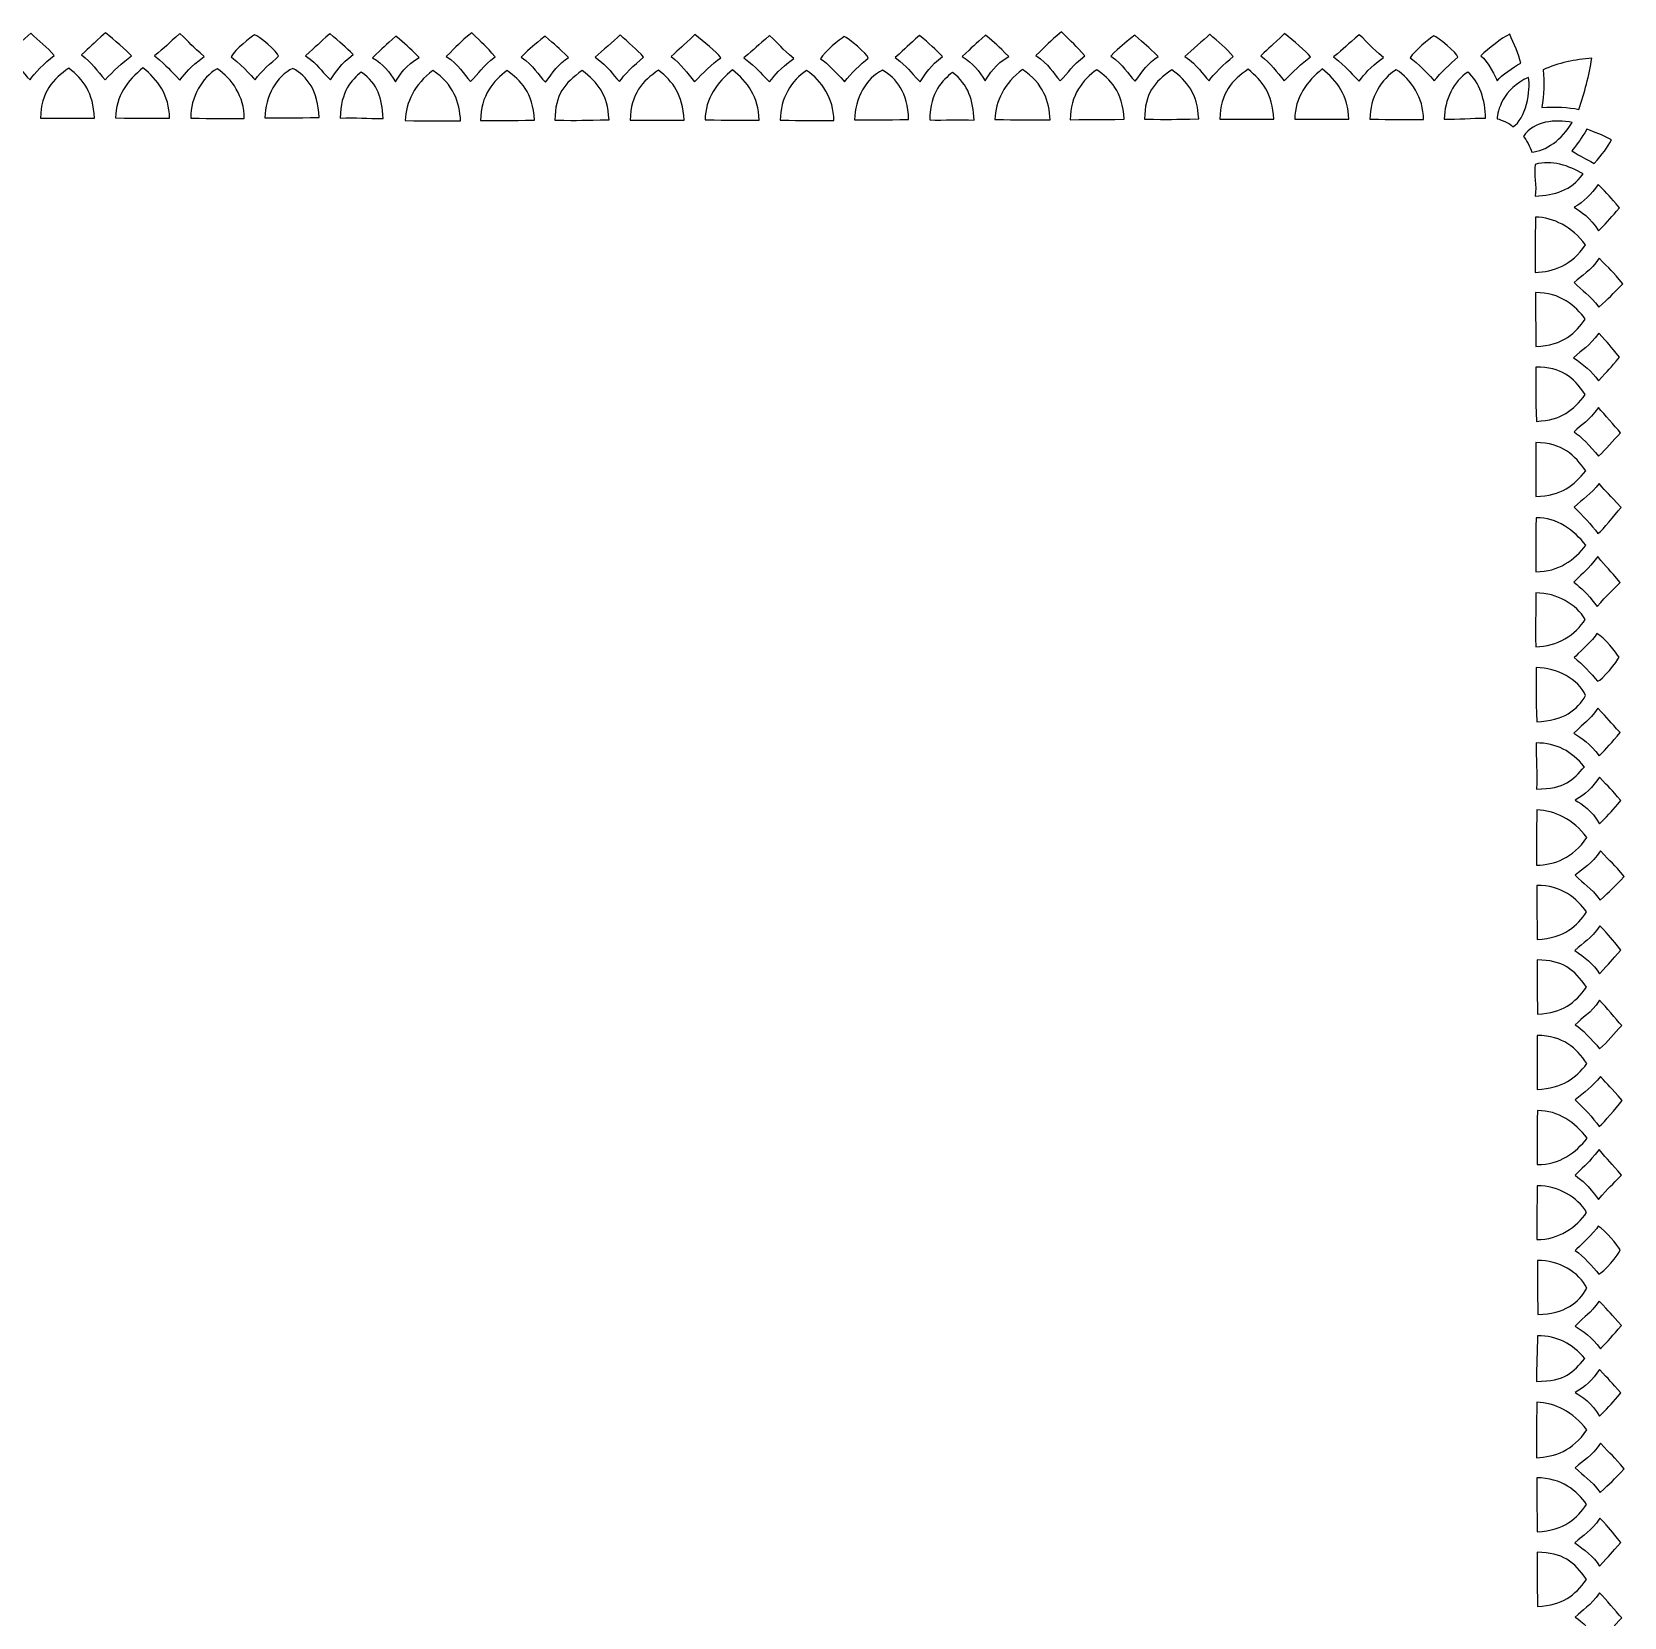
# Model space of a CAD drawing. Header units: centimetres. Extents: x -7.9 to 6.5, y -1.6 to 12.7.
# Drawn here: x -0.67 to 6.38, y 5.52 to 12.54 of the extents above; entities that cross this region are included whole.
import ezdxf

# ---------------------------------------------------------------- set-up
doc = ezdxf.new("R2010")
doc.units = ezdxf.units.CM
doc.header["$MEASUREMENT"] = 0
doc.layers.add('Layer 1', color=7, linetype='Continuous')

msp = doc.modelspace()

# ---------------------------------------------------------------- linework, layer by layer
at = {"layer": 'Layer 1', "color": 218}
for points, knots in [([(-0.6756, 12.53547), (-0.64034, 12.49983), (-0.60238, 12.47301), (-0.57203, 12.43666), (-0.57203, 12.43666), (-0.61336, 12.40332), (-0.66227, 12.35579), (-0.67865, 12.32867), (-0.67865, 12.32867), (-0.71287, 12.36017), (-0.72537, 12.39501), (-0.78658, 12.43666), (-0.78658, 12.43666), (-0.75482, 12.46646), (-0.70637, 12.50592), (-0.6756, 12.53547)], [0, 0, 0, 0, 0.2, 0.2, 0.2, 0.2, 0.4, 0.4, 0.4, 0.4, 0.6, 0.6, 0.6, 0.6, 1, 1, 1, 1]), ([(-0.34485, 12.53741), (-0.30633, 12.50452), (-0.25127, 12.46171), (-0.22972, 12.43489), (-0.22972, 12.43489), (-0.26878, 12.40615), (-0.31004, 12.36656), (-0.34637, 12.32865), (-0.34637, 12.32865), (-0.38146, 12.36839), (-0.40437, 12.40384), (-0.45059, 12.43992), (-0.45059, 12.43992), (-0.40861, 12.4776), (-0.40581, 12.48098), (-0.34485, 12.53742), (-0.34485, 12.53742), (-0.34485, 12.53742), (-0.34485, 12.53741), (-0.34485, 12.53741)], [0, 0, 0, 0, 0.1666667, 0.1666667, 0.1666667, 0.1666667, 0.3333333, 0.3333333, 0.3333333, 0.3333333, 0.5, 0.5, 0.5, 0.5, 0.6666667, 0.6666667, 0.6666667, 0.6666667, 1, 1, 1, 1]), ([(-0.01431, 12.53307), (0.03138, 12.49089), (0.03703, 12.47845), (0.09318, 12.43142), (0.09318, 12.43142), (0.02383, 12.38141), (0.01538, 12.36337), (-0.01453, 12.3278), (-0.01453, 12.3278), (-0.06754, 12.37955), (-0.06089, 12.38141), (-0.12769, 12.43448), (-0.12769, 12.43448), (-0.07868, 12.47439), (-0.06915, 12.4864), (-0.01432, 12.53307), (-0.01432, 12.53307), (-0.01432, 12.53307), (-0.01431, 12.53307), (-0.01431, 12.53307)], [0, 0, 0, 0, 0.1666667, 0.1666667, 0.1666667, 0.1666667, 0.3333333, 0.3333333, 0.3333333, 0.3333333, 0.5, 0.5, 0.5, 0.5, 0.6666667, 0.6666667, 0.6666667, 0.6666667, 1, 1, 1, 1]), ([(0.31622, 12.52853), (0.33343, 12.52406), (0.41939, 12.45192), (0.42262, 12.43344), (0.42262, 12.43344), (0.38984, 12.40468), (0.34472, 12.36598), (0.3184, 12.32873), (0.3184, 12.32873), (0.30789, 12.34076), (0.23742, 12.416), (0.21178, 12.43016), (0.21178, 12.43016), (0.22925, 12.46321), (0.29757, 12.51666), (0.31621, 12.52853), (0.31621, 12.52853), (0.31621, 12.52853), (0.31622, 12.52853), (0.31622, 12.52853)], [0, 0, 0, 0, 0.1666667, 0.1666667, 0.1666667, 0.1666667, 0.3333333, 0.3333333, 0.3333333, 0.3333333, 0.5, 0.5, 0.5, 0.5, 0.6666667, 0.6666667, 0.6666667, 0.6666667, 1, 1, 1, 1]), ([(0.64959, 12.53307), (0.69517, 12.4955), (0.71915, 12.47321), (0.7525, 12.44038), (0.7525, 12.44038), (0.69769, 12.39946), (0.6761, 12.36372), (0.65286, 12.32802), (0.65286, 12.32802), (0.60012, 12.37885), (0.60424, 12.38935), (0.54211, 12.43513), (0.54211, 12.43513), (0.59267, 12.48117), (0.59867, 12.48761), (0.64959, 12.53306), (0.64959, 12.53306), (0.64959, 12.53306), (0.64959, 12.53307), (0.64959, 12.53307)], [0, 0, 0, 0, 0.1666667, 0.1666667, 0.1666667, 0.1666667, 0.3333333, 0.3333333, 0.3333333, 0.3333333, 0.5, 0.5, 0.5, 0.5, 0.6666667, 0.6666667, 0.6666667, 0.6666667, 1, 1, 1, 1]), ([(0.9422, 12.52243), (0.98793, 12.48341), (0.99466, 12.47705), (1.04468, 12.42799), (1.04468, 12.42799), (0.98559, 12.39392), (0.95864, 12.34923), (0.94046, 12.32), (0.94046, 12.32), (0.91435, 12.36456), (0.88516, 12.39636), (0.83908, 12.42668), (0.83908, 12.42668), (0.88552, 12.47193), (0.89287, 12.47937), (0.94221, 12.52243), (0.94221, 12.52243), (0.94221, 12.52243), (0.9422, 12.52243), (0.9422, 12.52243)], [0, 0, 0, 0, 0.1666667, 0.1666667, 0.1666667, 0.1666667, 0.3333333, 0.3333333, 0.3333333, 0.3333333, 0.5, 0.5, 0.5, 0.5, 0.6666667, 0.6666667, 0.6666667, 0.6666667, 1, 1, 1, 1]), ([(1.27796, 12.53741), (1.32867, 12.48788), (1.33961, 12.47882), (1.38196, 12.43117), (1.38196, 12.43117), (1.32384, 12.38714), (1.31165, 12.35792), (1.27272, 12.32056), (1.27272, 12.32056), (1.23887, 12.35598), (1.22483, 12.39349), (1.16436, 12.43248), (1.16436, 12.43248), (1.21707, 12.48056), (1.22021, 12.49071), (1.27795, 12.53741), (1.27795, 12.53741), (1.27795, 12.53741), (1.27796, 12.53741), (1.27796, 12.53741)], [0, 0, 0, 0, 0.1666667, 0.1666667, 0.1666667, 0.1666667, 0.3333333, 0.3333333, 0.3333333, 0.3333333, 0.5, 0.5, 0.5, 0.5, 0.6666667, 0.6666667, 0.6666667, 0.6666667, 1, 1, 1, 1]), ([(1.60283, 12.52179), (1.65282, 12.48001), (1.65679, 12.47402), (1.70727, 12.42801), (1.70727, 12.42801), (1.6632, 12.40152), (1.63581, 12.35833), (1.60479, 12.31827), (1.60479, 12.31827), (1.56728, 12.35569), (1.55796, 12.38723), (1.49643, 12.42954), (1.49643, 12.42954), (1.54386, 12.4738), (1.54893, 12.47822), (1.60283, 12.52179)], [0, 0, 0, 0, 0.2, 0.2, 0.2, 0.2, 0.4, 0.4, 0.4, 0.4, 0.6, 0.6, 0.6, 0.6, 1, 1, 1, 1]), ([(1.9362, 12.52743), (1.97147, 12.49179), (2.0092, 12.46497), (2.03955, 12.42862), (2.03955, 12.42862), (1.99822, 12.39528), (1.94953, 12.34775), (1.93315, 12.32063), (1.93315, 12.32063), (1.89893, 12.35213), (1.88621, 12.38697), (1.82501, 12.42862), (1.82501, 12.42862), (1.85677, 12.45842), (1.90543, 12.49787), (1.9362, 12.52743)], [0, 0, 0, 0, 0.2, 0.2, 0.2, 0.2, 0.4, 0.4, 0.4, 0.4, 0.6, 0.6, 0.6, 0.6, 1, 1, 1, 1]), ([(2.26696, 12.52918), (2.30547, 12.49629), (2.36031, 12.45348), (2.38186, 12.42666), (2.38186, 12.42666), (2.3428, 12.39792), (2.30176, 12.35833), (2.26543, 12.32042), (2.26543, 12.32042), (2.23034, 12.36016), (2.2072, 12.3956), (2.16099, 12.43168), (2.16099, 12.43168), (2.20297, 12.46936), (2.20599, 12.47274), (2.26696, 12.52918)], [0, 0, 0, 0, 0.2, 0.2, 0.2, 0.2, 0.4, 0.4, 0.4, 0.4, 0.6, 0.6, 0.6, 0.6, 1, 1, 1, 1]), ([(2.59749, 12.52483), (2.64318, 12.48265), (2.64862, 12.47021), (2.70476, 12.42318), (2.70476, 12.42318), (2.63541, 12.37318), (2.62696, 12.35513), (2.59705, 12.31957), (2.59705, 12.31957), (2.54404, 12.37131), (2.55069, 12.3734), (2.48389, 12.42646), (2.48389, 12.42646), (2.5329, 12.46637), (2.54266, 12.47816), (2.59748, 12.52483), (2.59748, 12.52483), (2.59748, 12.52483), (2.59749, 12.52483), (2.59749, 12.52483)], [0, 0, 0, 0, 0.1666667, 0.1666667, 0.1666667, 0.1666667, 0.3333333, 0.3333333, 0.3333333, 0.3333333, 0.5, 0.5, 0.5, 0.5, 0.6666667, 0.6666667, 0.6666667, 0.6666667, 1, 1, 1, 1]), ([(2.92781, 12.52003), (2.94501, 12.51556), (3.0312, 12.44342), (3.03443, 12.42494), (3.03443, 12.42494), (3.00165, 12.39617), (2.95632, 12.35748), (2.93, 12.32023), (2.93, 12.32023), (2.91948, 12.33225), (2.84924, 12.40772), (2.8236, 12.42188), (2.8236, 12.42188), (2.84107, 12.45493), (2.90917, 12.50817), (2.92782, 12.52003), (2.92782, 12.52003), (2.92782, 12.52003), (2.92781, 12.52003), (2.92781, 12.52003)], [0, 0, 0, 0, 0.1666667, 0.1666667, 0.1666667, 0.1666667, 0.3333333, 0.3333333, 0.3333333, 0.3333333, 0.5, 0.5, 0.5, 0.5, 0.6666667, 0.6666667, 0.6666667, 0.6666667, 1, 1, 1, 1]), ([(3.26118, 12.52483), (3.30676, 12.48726), (3.33073, 12.46519), (3.36409, 12.43236), (3.36409, 12.43236), (3.30928, 12.39144), (3.28769, 12.35547), (3.26445, 12.31978), (3.26445, 12.31978), (3.21171, 12.37061), (3.21583, 12.38111), (3.15369, 12.42689), (3.15369, 12.42689), (3.20426, 12.47294), (3.21025, 12.47937), (3.26118, 12.52482), (3.26118, 12.52482), (3.26118, 12.52482), (3.26118, 12.52483), (3.26118, 12.52483)], [0, 0, 0, 0, 0.1666667, 0.1666667, 0.1666667, 0.1666667, 0.3333333, 0.3333333, 0.3333333, 0.3333333, 0.5, 0.5, 0.5, 0.5, 0.6666667, 0.6666667, 0.6666667, 0.6666667, 1, 1, 1, 1]), ([(3.55421, 12.52678), (3.59994, 12.48776), (3.60667, 12.4814), (3.65669, 12.43234), (3.65669, 12.43234), (3.5976, 12.39827), (3.57065, 12.35358), (3.55247, 12.32435), (3.55247, 12.32435), (3.52636, 12.36891), (3.49717, 12.40093), (3.45109, 12.43125), (3.45109, 12.43125), (3.49753, 12.47649), (3.50488, 12.48372), (3.55422, 12.52678), (3.55422, 12.52678), (3.55422, 12.52678), (3.55421, 12.52678), (3.55421, 12.52678)], [0, 0, 0, 0, 0.1666667, 0.1666667, 0.1666667, 0.1666667, 0.3333333, 0.3333333, 0.3333333, 0.3333333, 0.5, 0.5, 0.5, 0.5, 0.6666667, 0.6666667, 0.6666667, 0.6666667, 1, 1, 1, 1]), ([(3.88999, 12.54111), (3.9407, 12.49159), (3.95141, 12.48274), (3.99377, 12.43509), (3.99377, 12.43509), (3.93565, 12.39106), (3.92368, 12.36162), (3.88475, 12.32426), (3.88475, 12.32426), (3.85089, 12.35968), (3.83685, 12.39719), (3.77638, 12.43618), (3.77638, 12.43618), (3.8291, 12.48426), (3.83223, 12.49441), (3.88998, 12.54111), (3.88998, 12.54111), (3.88998, 12.54111), (3.88999, 12.54111), (3.88999, 12.54111)], [0, 0, 0, 0, 0.1666667, 0.1666667, 0.1666667, 0.1666667, 0.3333333, 0.3333333, 0.3333333, 0.3333333, 0.5, 0.5, 0.5, 0.5, 0.6666667, 0.6666667, 0.6666667, 0.6666667, 1, 1, 1, 1]), ([(4.21485, 12.52613), (4.26485, 12.48435), (4.26881, 12.47836), (4.31929, 12.43235), (4.31929, 12.43235), (4.27522, 12.40586), (4.24784, 12.36267), (4.21681, 12.32262), (4.21681, 12.32262), (4.1793, 12.36004), (4.16998, 12.39179), (4.10845, 12.4341), (4.10845, 12.4341), (4.15588, 12.47836), (4.16095, 12.48256), (4.21485, 12.52613)], [0, 0, 0, 0, 0.2, 0.2, 0.2, 0.2, 0.4, 0.4, 0.4, 0.4, 0.6, 0.6, 0.6, 0.6, 1, 1, 1, 1]), ([(4.54822, 12.53112), (4.58349, 12.49548), (4.62122, 12.46866), (4.65157, 12.43231), (4.65157, 12.43231), (4.61023, 12.39897), (4.56155, 12.35144), (4.54517, 12.32432), (4.54517, 12.32432), (4.51095, 12.35582), (4.49823, 12.39066), (4.43703, 12.43231), (4.43703, 12.43231), (4.46879, 12.46211), (4.51746, 12.50156), (4.54822, 12.53112)], [0, 0, 0, 0, 0.2, 0.2, 0.2, 0.2, 0.4, 0.4, 0.4, 0.4, 0.6, 0.6, 0.6, 0.6, 1, 1, 1, 1]), ([(4.87898, 12.53307), (4.91749, 12.50018), (4.97233, 12.45737), (4.99388, 12.43055), (4.99388, 12.43055), (4.95482, 12.40181), (4.91378, 12.36222), (4.87745, 12.32431), (4.87745, 12.32431), (4.84236, 12.36405), (4.81923, 12.3995), (4.77301, 12.43558), (4.77301, 12.43558), (4.81499, 12.47326), (4.81801, 12.47664), (4.87898, 12.53307)], [0, 0, 0, 0, 0.2, 0.2, 0.2, 0.2, 0.4, 0.4, 0.4, 0.4, 0.6, 0.6, 0.6, 0.6, 1, 1, 1, 1]), ([(5.20951, 12.52853), (5.2552, 12.48635), (5.26064, 12.4739), (5.31678, 12.42688), (5.31678, 12.42688), (5.24743, 12.37688), (5.23898, 12.35883), (5.20908, 12.32327), (5.20908, 12.32327), (5.15607, 12.37501), (5.16272, 12.3771), (5.09592, 12.43016), (5.09592, 12.43016), (5.14493, 12.47007), (5.15469, 12.48186), (5.20951, 12.52853)], [0, 0, 0, 0, 0.2, 0.2, 0.2, 0.2, 0.4, 0.4, 0.4, 0.4, 0.6, 0.6, 0.6, 0.6, 1, 1, 1, 1]), ([(5.53983, 12.52354), (5.55704, 12.51907), (5.64322, 12.44693), (5.64645, 12.42845), (5.64645, 12.42845), (5.61367, 12.39969), (5.56834, 12.36099), (5.54202, 12.32374), (5.54202, 12.32374), (5.53151, 12.33576), (5.46126, 12.41123), (5.43562, 12.42539), (5.43562, 12.42539), (5.45309, 12.45844), (5.52119, 12.51168), (5.53984, 12.52354), (5.53984, 12.52354), (5.53984, 12.52354), (5.53983, 12.52354), (5.53983, 12.52354)], [0, 0, 0, 0, 0.1666667, 0.1666667, 0.1666667, 0.1666667, 0.3333333, 0.3333333, 0.3333333, 0.3333333, 0.5, 0.5, 0.5, 0.5, 0.6666667, 0.6666667, 0.6666667, 0.6666667, 1, 1, 1, 1]), ([(5.87581, 12.53048), (5.89474, 12.49019), (5.91727, 12.44202), (5.92465, 12.4026), (5.92465, 12.4026), (5.89061, 12.38225), (5.84025, 12.35081), (5.82022, 12.32391), (5.82022, 12.32391), (5.81668, 12.33651), (5.77765, 12.4125), (5.74762, 12.43496), (5.74762, 12.43496), (5.78392, 12.46943), (5.83766, 12.51189), (5.87582, 12.53049), (5.87582, 12.53049), (5.87582, 12.53049), (5.87581, 12.53048), (5.87581, 12.53048)], [0, 0, 0, 0, 0.1666667, 0.1666667, 0.1666667, 0.1666667, 0.3333333, 0.3333333, 0.3333333, 0.3333333, 0.5, 0.5, 0.5, 0.5, 0.6666667, 0.6666667, 0.6666667, 0.6666667, 1, 1, 1, 1]), ([(6.23927, 12.42472), (6.22925, 12.34737), (6.20649, 12.27112), (6.18258, 12.19694), (6.18258, 12.19694), (6.13812, 12.20889), (6.07403, 12.2089), (6.01862, 12.20633), (6.01862, 12.20633), (6.02682, 12.26247), (6.03061, 12.3179), (6.02428, 12.37334), (6.02428, 12.37334), (6.08989, 12.40347), (6.16764, 12.41843), (6.23926, 12.42471), (6.23926, 12.42471), (6.23926, 12.42471), (6.23927, 12.42472), (6.23927, 12.42472)], [0, 0, 0, 0, 0.1666667, 0.1666667, 0.1666667, 0.1666667, 0.3333333, 0.3333333, 0.3333333, 0.3333333, 0.5, 0.5, 0.5, 0.5, 0.6666667, 0.6666667, 0.6666667, 0.6666667, 1, 1, 1, 1]), ([(-0.50684, 12.38012), (-0.44117, 12.3283), (-0.39875, 12.27331), (-0.39303, 12.15868), (-0.39303, 12.15868), (-0.51619, 12.15758), (-0.52622, 12.15933), (-0.63177, 12.15868), (-0.63177, 12.15868), (-0.63022, 12.27611), (-0.57621, 12.33172), (-0.50684, 12.38012)], [0, 0, 0, 0, 0.25, 0.25, 0.25, 0.25, 0.5, 0.5, 0.5, 0.5, 1, 1, 1, 1]), ([(-0.17827, 12.38122), (-0.11329, 12.32984), (-0.06096, 12.26054), (-0.06075, 12.15868), (-0.06075, 12.15868), (-0.17318, 12.15869), (-0.18223, 12.15863), (-0.2995, 12.15978), (-0.2995, 12.15978), (-0.3004, 12.25498), (-0.24536, 12.32696), (-0.17827, 12.38122)], [0, 0, 0, 0, 0.25, 0.25, 0.25, 0.25, 0.5, 0.5, 0.5, 0.5, 1, 1, 1, 1]), ([(0.15009, 12.37792), (0.21602, 12.3352), (0.27073, 12.25316), (0.27066, 12.15757), (0.27066, 12.15757), (0.15533, 12.1564), (0.14548, 12.15757), (0.033, 12.15848), (0.033, 12.15848), (0.033, 12.25446), (0.08261, 12.33652), (0.15009, 12.37796), (0.15009, 12.37796), (0.15009, 12.37796), (0.15009, 12.37792), (0.15009, 12.37792)], [0, 0, 0, 0, 0.2, 0.2, 0.2, 0.2, 0.4, 0.4, 0.4, 0.4, 0.6, 0.6, 0.6, 0.6, 1, 1, 1, 1]), ([(0.48585, 12.37947), (0.5492, 12.34378), (0.5981, 12.28014), (0.60163, 12.16218), (0.60163, 12.16218), (0.48279, 12.15933), (0.47638, 12.15965), (0.36223, 12.15959), (0.36223, 12.15959), (0.36287, 12.25474), (0.41408, 12.34584), (0.48585, 12.37949), (0.48585, 12.37949), (0.48585, 12.37949), (0.48585, 12.37947), (0.48585, 12.37947)], [0, 0, 0, 0, 0.2, 0.2, 0.2, 0.2, 0.4, 0.4, 0.4, 0.4, 0.6, 0.6, 0.6, 0.6, 1, 1, 1, 1]), ([(0.88572, 12.15792), (0.81542, 12.15617), (0.76559, 12.16233), (0.69517, 12.15876), (0.69517, 12.15876), (0.69723, 12.27897), (0.74668, 12.32847), (0.78849, 12.36315), (0.78849, 12.36315), (0.86609, 12.30674), (0.87897, 12.24982), (0.88572, 12.15791), (0.88572, 12.15791), (0.88572, 12.15791), (0.88572, 12.15792), (0.88572, 12.15792)], [0, 0, 0, 0, 0.2, 0.2, 0.2, 0.2, 0.4, 0.4, 0.4, 0.4, 0.6, 0.6, 0.6, 0.6, 1, 1, 1, 1]), ([(1.10572, 12.37014), (1.1985, 12.308), (1.22494, 12.22837), (1.22847, 12.14651), (1.22847, 12.14651), (1.11203, 12.14586), (1.097, 12.14651), (0.9834, 12.14807), (0.9834, 12.14807), (0.98572, 12.22846), (1.026, 12.3098), (1.10571, 12.37017), (1.10571, 12.37017), (1.10571, 12.37017), (1.10572, 12.37014), (1.10572, 12.37014)], [0, 0, 0, 0, 0.2, 0.2, 0.2, 0.2, 0.4, 0.4, 0.4, 0.4, 0.6, 0.6, 0.6, 0.6, 1, 1, 1, 1]), ([(1.43451, 12.36927), (1.49449, 12.32569), (1.54971, 12.27398), (1.55595, 12.14958), (1.55595, 12.14958), (1.43418, 12.1488), (1.43273, 12.14835), (1.31743, 12.14783), (1.31743, 12.14783), (1.31653, 12.25802), (1.37554, 12.32658), (1.43451, 12.36927)], [0, 0, 0, 0, 0.25, 0.25, 0.25, 0.25, 0.5, 0.5, 0.5, 0.5, 1, 1, 1, 1]), ([(1.76701, 12.36927), (1.8384, 12.3146), (1.87943, 12.2666), (1.88627, 12.15176), (1.88627, 12.15176), (1.76884, 12.14904), (1.76352, 12.14871), (1.64644, 12.14956), (1.64644, 12.14956), (1.64766, 12.26395), (1.6878, 12.3135), (1.76701, 12.36925), (1.76701, 12.36925), (1.76701, 12.36925), (1.76701, 12.36927), (1.76701, 12.36927)], [0, 0, 0, 0, 0.2, 0.2, 0.2, 0.2, 0.4, 0.4, 0.4, 0.4, 0.6, 0.6, 0.6, 0.6, 1, 1, 1, 1]), ([(2.10474, 12.37143), (2.17041, 12.31961), (2.21283, 12.26462), (2.21855, 12.14999), (2.21855, 12.14999), (2.09539, 12.14889), (2.08557, 12.15064), (1.98002, 12.14999), (1.98002, 12.14999), (1.98157, 12.26742), (2.03536, 12.32303), (2.10474, 12.37143)], [0, 0, 0, 0, 0.25, 0.25, 0.25, 0.25, 0.5, 0.5, 0.5, 0.5, 1, 1, 1, 1]), ([(2.43331, 12.37273), (2.49829, 12.32136), (2.55062, 12.25184), (2.55083, 12.14998), (2.55083, 12.14998), (2.43841, 12.14999), (2.42956, 12.14998), (2.3123, 12.15108), (2.3123, 12.15108), (2.3114, 12.24628), (2.36623, 12.31847), (2.43331, 12.37274), (2.43331, 12.37274), (2.43331, 12.37274), (2.43331, 12.37273), (2.43331, 12.37273)], [0, 0, 0, 0, 0.2, 0.2, 0.2, 0.2, 0.4, 0.4, 0.4, 0.4, 0.6, 0.6, 0.6, 0.6, 1, 1, 1, 1]), ([(2.76167, 12.36927), (2.8276, 12.32655), (2.88231, 12.24451), (2.88224, 12.14892), (2.88224, 12.14892), (2.76691, 12.14775), (2.75707, 12.14892), (2.64459, 12.14983), (2.64459, 12.14983), (2.64459, 12.24581), (2.6942, 12.32787), (2.76167, 12.36931), (2.76167, 12.36931), (2.76167, 12.36931), (2.76167, 12.36927), (2.76167, 12.36927)], [0, 0, 0, 0, 0.2, 0.2, 0.2, 0.2, 0.4, 0.4, 0.4, 0.4, 0.6, 0.6, 0.6, 0.6, 1, 1, 1, 1]), ([(3.09744, 12.37079), (3.16078, 12.3351), (3.20991, 12.27146), (3.21343, 12.1535), (3.21343, 12.1535), (3.09458, 12.15065), (3.08817, 12.15097), (2.97403, 12.15091), (2.97403, 12.15091), (2.97467, 12.24606), (3.02566, 12.33716), (3.09744, 12.37081), (3.09744, 12.37081), (3.09744, 12.37081), (3.09744, 12.37079), (3.09744, 12.37079)], [0, 0, 0, 0, 0.2, 0.2, 0.2, 0.2, 0.4, 0.4, 0.4, 0.4, 0.6, 0.6, 0.6, 0.6, 1, 1, 1, 1]), ([(3.50341, 12.15023), (3.43785, 12.15321), (3.37251, 12.14958), (3.30697, 12.15088), (3.30697, 12.15088), (3.30916, 12.27813), (3.36415, 12.3261), (3.40727, 12.36117), (3.40727, 12.36117), (3.4811, 12.30643), (3.49722, 12.23813), (3.50341, 12.15044), (3.50341, 12.15044), (3.50341, 12.15044), (3.50341, 12.15023), (3.50341, 12.15023)], [0, 0, 0, 0, 0.2, 0.2, 0.2, 0.2, 0.4, 0.4, 0.4, 0.4, 0.6, 0.6, 0.6, 0.6, 1, 1, 1, 1]), ([(3.71774, 12.37467), (3.81052, 12.31253), (3.83696, 12.2329), (3.84049, 12.15104), (3.84049, 12.15104), (3.72405, 12.15039), (3.70903, 12.15104), (3.59542, 12.15279), (3.59542, 12.15279), (3.59774, 12.23318), (3.63802, 12.3143), (3.71773, 12.37467), (3.71773, 12.37467), (3.71773, 12.37467), (3.71774, 12.37467), (3.71774, 12.37467)], [0, 0, 0, 0, 0.2, 0.2, 0.2, 0.2, 0.4, 0.4, 0.4, 0.4, 0.6, 0.6, 0.6, 0.6, 1, 1, 1, 1]), ([(4.04653, 12.37338), (4.10651, 12.3298), (4.16173, 12.27831), (4.16798, 12.15391), (4.16798, 12.15391), (4.04621, 12.15313), (4.04476, 12.15248), (3.92945, 12.15197), (3.92945, 12.15197), (3.92855, 12.26215), (3.98756, 12.33072), (4.04653, 12.3734), (4.04653, 12.3734), (4.04653, 12.3734), (4.04653, 12.37338), (4.04653, 12.37338)], [0, 0, 0, 0, 0.2, 0.2, 0.2, 0.2, 0.4, 0.4, 0.4, 0.4, 0.6, 0.6, 0.6, 0.6, 1, 1, 1, 1]), ([(4.37903, 12.37338), (4.45042, 12.31871), (4.49145, 12.27072), (4.49829, 12.15587), (4.49829, 12.15587), (4.38086, 12.15315), (4.37554, 12.15302), (4.25846, 12.15393), (4.25846, 12.15393), (4.25968, 12.26832), (4.29982, 12.31766), (4.37903, 12.3734), (4.37903, 12.3734), (4.37903, 12.3734), (4.37903, 12.37338), (4.37903, 12.37338)], [0, 0, 0, 0, 0.2, 0.2, 0.2, 0.2, 0.4, 0.4, 0.4, 0.4, 0.6, 0.6, 0.6, 0.6, 1, 1, 1, 1]), ([(4.71676, 12.37532), (4.78243, 12.3235), (4.82485, 12.26873), (4.83057, 12.1541), (4.83057, 12.1541), (4.70741, 12.153), (4.69759, 12.15475), (4.59204, 12.1541), (4.59204, 12.1541), (4.59359, 12.27152), (4.64738, 12.32692), (4.71676, 12.37532)], [0, 0, 0, 0, 0.25, 0.25, 0.25, 0.25, 0.5, 0.5, 0.5, 0.5, 1, 1, 1, 1]), ([(5.04533, 12.37662), (5.11031, 12.32525), (5.16264, 12.25595), (5.16285, 12.15409), (5.16285, 12.15409), (5.05043, 12.1541), (5.04159, 12.15409), (4.92433, 12.15493), (4.92433, 12.15493), (4.92343, 12.25013), (4.97825, 12.32233), (5.04533, 12.37659), (5.04533, 12.37659), (5.04533, 12.37659), (5.04533, 12.37662), (5.04533, 12.37662)], [0, 0, 0, 0, 0.2, 0.2, 0.2, 0.2, 0.4, 0.4, 0.4, 0.4, 0.6, 0.6, 0.6, 0.6, 1, 1, 1, 1]), ([(5.37369, 12.37338), (5.43962, 12.33067), (5.49433, 12.24862), (5.49426, 12.15303), (5.49426, 12.15303), (5.37893, 12.15186), (5.36909, 12.15303), (5.25661, 12.15413), (5.25661, 12.15413), (5.25661, 12.2501), (5.30622, 12.33194), (5.37369, 12.37338)], [0, 0, 0, 0, 0.25, 0.25, 0.25, 0.25, 0.5, 0.5, 0.5, 0.5, 1, 1, 1, 1]), ([(5.76876, 12.15876), (5.70773, 12.15876), (5.64707, 12.15429), (5.58604, 12.15442), (5.58604, 12.15442), (5.58668, 12.24069), (5.62868, 12.32317), (5.69004, 12.36297), (5.69004, 12.36297), (5.74319, 12.31991), (5.76821, 12.23718), (5.76875, 12.1588), (5.76875, 12.1588), (5.76875, 12.1588), (5.76876, 12.15876), (5.76876, 12.15876)], [0, 0, 0, 0, 0.2, 0.2, 0.2, 0.2, 0.4, 0.4, 0.4, 0.4, 0.6, 0.6, 0.6, 0.6, 1, 1, 1, 1]), ([(5.95867, 12.33953), (5.97156, 12.2827), (5.94686, 12.154), (5.88998, 12.12049), (5.88998, 12.12049), (5.87272, 12.13938), (5.84261, 12.14976), (5.82086, 12.15634), (5.82086, 12.15634), (5.82086, 12.18783), (5.84546, 12.29051), (5.95866, 12.33953), (5.95866, 12.33953), (5.95866, 12.33953), (5.95867, 12.33953), (5.95867, 12.33953)], [0, 0, 0, 0, 0.2, 0.2, 0.2, 0.2, 0.4, 0.4, 0.4, 0.4, 0.6, 0.6, 0.6, 0.6, 1, 1, 1, 1]), ([(6.15315, 12.14017), (6.10878, 12.06496), (6.0341, 12.01086), (5.97349, 12.00879), (5.97349, 12.00879), (5.96821, 12.03069), (5.9492, 12.06409), (5.93664, 12.07831), (5.93664, 12.07831), (5.98426, 12.14747), (6.07676, 12.15401), (6.15315, 12.14017)], [0, 0, 0, 0, 0.25, 0.25, 0.25, 0.25, 0.5, 0.5, 0.5, 0.5, 1, 1, 1, 1]), ([(6.21768, 12.10957), (6.26532, 12.09272), (6.27553, 12.08815), (6.32648, 12.06322), (6.32648, 12.06322), (6.30773, 12.0279), (6.28811, 11.99965), (6.25082, 11.95851), (6.25082, 11.95851), (6.2067, 11.98081), (6.19553, 11.98723), (6.15162, 12.01382), (6.15162, 12.01382), (6.18397, 12.0562), (6.18998, 12.06426), (6.21768, 12.10957)], [0, 0, 0, 0, 0.2, 0.2, 0.2, 0.2, 0.4, 0.4, 0.4, 0.4, 0.6, 0.6, 0.6, 0.6, 1, 1, 1, 1]), ([(5.98875, 11.81315), (5.9967, 11.86079), (5.98231, 11.90821), (5.98875, 11.95415), (5.98875, 11.95415), (6.06124, 11.97406), (6.13864, 11.94994), (6.20068, 11.91152), (6.20068, 11.91152), (6.14567, 11.83635), (6.07763, 11.81952), (5.98897, 11.81315), (5.98897, 11.81315), (5.98897, 11.81315), (5.98875, 11.81315), (5.98875, 11.81315)], [0, 0, 0, 0, 0.2, 0.2, 0.2, 0.2, 0.4, 0.4, 0.4, 0.4, 0.6, 0.6, 0.6, 0.6, 1, 1, 1, 1]), ([(6.2674, 11.86561), (6.31253, 11.81905), (6.31995, 11.81168), (6.36289, 11.76221), (6.36289, 11.76221), (6.32397, 11.71636), (6.31763, 11.70939), (6.2687, 11.65925), (6.2687, 11.65925), (6.23472, 11.71849), (6.19014, 11.74572), (6.16099, 11.76396), (6.16099, 11.76396), (6.20543, 11.79014), (6.23715, 11.8194), (6.26739, 11.86561), (6.26739, 11.86561), (6.26739, 11.86561), (6.2674, 11.86561), (6.2674, 11.86561)], [0, 0, 0, 0, 0.1666667, 0.1666667, 0.1666667, 0.1666667, 0.3333333, 0.3333333, 0.3333333, 0.3333333, 0.5, 0.5, 0.5, 0.5, 0.6666667, 0.6666667, 0.6666667, 0.6666667, 1, 1, 1, 1]), ([(5.99028, 11.72092), (6.07046, 11.71859), (6.15159, 11.67821), (6.2118, 11.59829), (6.2118, 11.59829), (6.14982, 11.50527), (6.07039, 11.47876), (5.98875, 11.47522), (5.98875, 11.47522), (5.98811, 11.59197), (5.98875, 11.60703), (5.9903, 11.72092), (5.9903, 11.72092), (5.9903, 11.72092), (5.99028, 11.72092), (5.99028, 11.72092)], [0, 0, 0, 0, 0.2, 0.2, 0.2, 0.2, 0.4, 0.4, 0.4, 0.4, 0.6, 0.6, 0.6, 0.6, 1, 1, 1, 1]), ([(6.27242, 11.53929), (6.32038, 11.48645), (6.33072, 11.48352), (6.37729, 11.42562), (6.37729, 11.42562), (6.3279, 11.37478), (6.31886, 11.36381), (6.27132, 11.32135), (6.27132, 11.32135), (6.22741, 11.37962), (6.19825, 11.39184), (6.161, 11.43087), (6.161, 11.43087), (6.19633, 11.46481), (6.23353, 11.47867), (6.27242, 11.53929)], [0, 0, 0, 0, 0.2, 0.2, 0.2, 0.2, 0.4, 0.4, 0.4, 0.4, 0.6, 0.6, 0.6, 0.6, 1, 1, 1, 1]), ([(5.99006, 11.38608), (6.09996, 11.38699), (6.16835, 11.32782), (6.21093, 11.2687), (6.21093, 11.2687), (6.16746, 11.20856), (6.11589, 11.1532), (5.99181, 11.14694), (5.99181, 11.14694), (5.99104, 11.26902), (5.99059, 11.27048), (5.99007, 11.38608), (5.99007, 11.38608), (5.99007, 11.38608), (5.99006, 11.38608), (5.99006, 11.38608)], [0, 0, 0, 0, 0.2, 0.2, 0.2, 0.2, 0.4, 0.4, 0.4, 0.4, 0.6, 0.6, 0.6, 0.6, 1, 1, 1, 1]), ([(6.27023, 11.20664), (6.31438, 11.15908), (6.31856, 11.154), (6.36202, 11.09996), (6.36202, 11.09996), (6.32036, 11.04983), (6.31459, 11.04586), (6.2687, 10.99525), (6.2687, 10.99525), (6.24227, 11.03942), (6.1992, 11.06689), (6.15925, 11.09799), (6.15925, 11.09799), (6.19658, 11.1356), (6.22803, 11.14494), (6.27023, 11.20663), (6.27023, 11.20663), (6.27023, 11.20663), (6.27023, 11.20664), (6.27023, 11.20664)], [0, 0, 0, 0, 0.1666667, 0.1666667, 0.1666667, 0.1666667, 0.3333333, 0.3333333, 0.3333333, 0.3333333, 0.5, 0.5, 0.5, 0.5, 0.6666667, 0.6666667, 0.6666667, 0.6666667, 1, 1, 1, 1]), ([(5.99181, 11.05626), (6.10591, 11.05503), (6.15533, 11.01479), (6.21093, 10.93538), (6.21093, 10.93538), (6.15641, 10.86381), (6.10853, 10.82267), (5.99399, 10.81581), (5.99399, 10.81581), (5.99122, 10.93354), (5.99096, 10.93887), (5.9918, 11.05627), (5.9918, 11.05627), (5.9918, 11.05627), (5.99181, 11.05626), (5.99181, 11.05626)], [0, 0, 0, 0, 0.2, 0.2, 0.2, 0.2, 0.4, 0.4, 0.4, 0.4, 0.6, 0.6, 0.6, 0.6, 1, 1, 1, 1]), ([(6.26871, 10.87726), (6.29843, 10.84541), (6.33779, 10.79663), (6.36726, 10.76577), (6.36726, 10.76577), (6.33171, 10.73042), (6.30496, 10.69258), (6.26871, 10.66216), (6.26871, 10.66216), (6.23546, 10.70359), (6.18805, 10.75241), (6.161, 10.76883), (6.161, 10.76883), (6.19242, 10.80314), (6.22717, 10.81589), (6.26871, 10.87726)], [0, 0, 0, 0, 0.2, 0.2, 0.2, 0.2, 0.4, 0.4, 0.4, 0.4, 0.6, 0.6, 0.6, 0.6, 1, 1, 1, 1]), ([(5.99181, 10.72186), (6.10893, 10.7203), (6.1644, 10.66637), (6.21268, 10.59682), (6.21268, 10.59682), (6.16099, 10.53098), (6.10615, 10.48845), (5.99181, 10.48271), (5.99181, 10.48271), (5.99071, 10.60619), (5.99245, 10.61604), (5.99181, 10.72186)], [0, 0, 0, 0, 0.25, 0.25, 0.25, 0.25, 0.5, 0.5, 0.5, 0.5, 1, 1, 1, 1]), ([(6.27198, 10.54045), (6.30956, 10.49836), (6.31294, 10.49533), (6.36922, 10.43421), (6.36922, 10.43421), (6.33641, 10.3956), (6.29349, 10.3404), (6.26674, 10.31879), (6.26674, 10.31879), (6.23807, 10.35795), (6.1988, 10.39932), (6.16099, 10.43574), (6.16099, 10.43574), (6.20063, 10.47093), (6.23598, 10.49411), (6.27197, 10.54045), (6.27197, 10.54045), (6.27197, 10.54045), (6.27198, 10.54045), (6.27198, 10.54045)], [0, 0, 0, 0, 0.1666667, 0.1666667, 0.1666667, 0.1666667, 0.3333333, 0.3333333, 0.3333333, 0.3333333, 0.5, 0.5, 0.5, 0.5, 0.6666667, 0.6666667, 0.6666667, 0.6666667, 1, 1, 1, 1]), ([(5.99268, 10.38877), (6.08763, 10.38968), (6.15964, 10.3347), (6.21376, 10.26745), (6.21376, 10.26745), (6.16252, 10.2023), (6.0934, 10.14983), (5.9918, 10.14963), (5.9918, 10.14963), (5.99181, 10.26234), (5.9918, 10.27121), (5.9927, 10.38878), (5.9927, 10.38878), (5.9927, 10.38878), (5.99268, 10.38877), (5.99268, 10.38877)], [0, 0, 0, 0, 0.2, 0.2, 0.2, 0.2, 0.4, 0.4, 0.4, 0.4, 0.6, 0.6, 0.6, 0.6, 1, 1, 1, 1]), ([(6.26653, 10.21676), (6.30634, 10.16762), (6.31831, 10.15784), (6.36486, 10.10287), (6.36486, 10.10287), (6.32279, 10.05707), (6.31038, 10.05161), (6.26348, 9.99532), (6.26348, 9.99532), (6.2136, 10.06485), (6.19561, 10.07332), (6.16013, 10.10331), (6.16013, 10.10331), (6.21174, 10.15646), (6.2136, 10.14979), (6.26653, 10.21676)], [0, 0, 0, 0, 0.2, 0.2, 0.2, 0.2, 0.4, 0.4, 0.4, 0.4, 0.6, 0.6, 0.6, 0.6, 1, 1, 1, 1]), ([(5.99202, 10.05568), (6.08775, 10.05568), (6.16959, 10.00594), (6.21092, 9.93829), (6.21092, 9.93829), (6.16832, 9.87219), (6.08648, 9.81733), (5.99115, 9.81741), (5.99115, 9.81741), (5.98999, 9.93304), (5.99115, 9.94291), (5.99199, 10.05568), (5.99199, 10.05568), (5.99199, 10.05568), (5.99202, 10.05568), (5.99202, 10.05568)], [0, 0, 0, 0, 0.2, 0.2, 0.2, 0.2, 0.4, 0.4, 0.4, 0.4, 0.6, 0.6, 0.6, 0.6, 1, 1, 1, 1]), ([(6.26217, 9.87623), (6.29514, 9.85872), (6.34845, 9.79043), (6.36028, 9.77174), (6.36028, 9.77174), (6.35584, 9.75449), (6.28386, 9.66808), (6.26544, 9.66485), (6.26544, 9.66485), (6.23675, 9.69772), (6.19815, 9.74317), (6.161, 9.76956), (6.161, 9.76956), (6.173, 9.7801), (6.24804, 9.85053), (6.26217, 9.87624), (6.26217, 9.87624), (6.26217, 9.87624), (6.26217, 9.87623), (6.26217, 9.87623)], [0, 0, 0, 0, 0.1666667, 0.1666667, 0.1666667, 0.1666667, 0.3333333, 0.3333333, 0.3333333, 0.3333333, 0.5, 0.5, 0.5, 0.5, 0.6666667, 0.6666667, 0.6666667, 0.6666667, 1, 1, 1, 1]), ([(5.9929, 9.72543), (6.0878, 9.72478), (6.17867, 9.67366), (6.21224, 9.6017), (6.21224, 9.6017), (6.17663, 9.53819), (6.11317, 9.48894), (5.99551, 9.48541), (5.99551, 9.48541), (5.99268, 9.60456), (5.993, 9.61099), (5.99287, 9.72543), (5.99287, 9.72543), (5.99287, 9.72543), (5.9929, 9.72543), (5.9929, 9.72543)], [0, 0, 0, 0, 0.2, 0.2, 0.2, 0.2, 0.4, 0.4, 0.4, 0.4, 0.6, 0.6, 0.6, 0.6, 1, 1, 1, 1]), ([(6.26696, 9.54532), (6.31289, 9.49462), (6.31952, 9.48861), (6.36485, 9.43755), (6.36485, 9.43755), (6.32737, 9.39185), (6.30514, 9.36781), (6.27241, 9.33437), (6.27241, 9.33437), (6.2316, 9.38932), (6.19594, 9.41096), (6.16034, 9.43427), (6.16034, 9.43427), (6.21103, 9.48715), (6.22129, 9.48302), (6.26696, 9.54532)], [0, 0, 0, 0, 0.2, 0.2, 0.2, 0.2, 0.4, 0.4, 0.4, 0.4, 0.6, 0.6, 0.6, 0.6, 1, 1, 1, 1]), ([(6.20657, 9.28631), (6.15535, 9.2276), (6.12169, 9.1878), (5.99443, 9.1875), (5.99443, 9.1875), (5.99861, 9.25591), (5.99166, 9.32336), (5.99288, 9.39167), (5.99288, 9.39167), (6.08503, 9.39167), (6.14934, 9.35436), (6.20655, 9.2863), (6.20655, 9.2863), (6.20655, 9.2863), (6.20657, 9.28631), (6.20657, 9.28631)], [0, 0, 0, 0, 0.2, 0.2, 0.2, 0.2, 0.4, 0.4, 0.4, 0.4, 0.6, 0.6, 0.6, 0.6, 1, 1, 1, 1]), ([(6.27307, 9.23997), (6.3182, 9.19341), (6.32562, 9.18604), (6.36857, 9.13657), (6.36857, 9.13657), (6.32965, 9.09072), (6.3233, 9.08375), (6.27438, 9.03361), (6.27438, 9.03361), (6.24039, 9.09285), (6.19581, 9.12009), (6.16667, 9.13832), (6.16667, 9.13832), (6.21111, 9.16449), (6.24283, 9.19376), (6.27307, 9.23997)], [0, 0, 0, 0, 0.2, 0.2, 0.2, 0.2, 0.4, 0.4, 0.4, 0.4, 0.6, 0.6, 0.6, 0.6, 1, 1, 1, 1]), ([(5.99595, 9.09528), (6.07612, 9.09295), (6.15726, 9.05256), (6.21747, 8.97265), (6.21747, 8.97265), (6.15549, 8.87963), (6.07606, 8.85312), (5.99442, 8.84958), (5.99442, 8.84958), (5.99378, 8.96632), (5.99442, 8.98138), (5.99597, 9.09528), (5.99597, 9.09528), (5.99597, 9.09528), (5.99595, 9.09528), (5.99595, 9.09528)], [0, 0, 0, 0, 0.2, 0.2, 0.2, 0.2, 0.4, 0.4, 0.4, 0.4, 0.6, 0.6, 0.6, 0.6, 1, 1, 1, 1]), ([(6.27809, 8.91365), (6.32605, 8.8608), (6.33639, 8.85788), (6.38296, 8.79998), (6.38296, 8.79998), (6.33356, 8.74914), (6.32453, 8.73818), (6.27699, 8.69571), (6.27699, 8.69571), (6.23307, 8.75397), (6.20392, 8.7662), (6.16667, 8.80522), (6.16667, 8.80522), (6.202, 8.83917), (6.23919, 8.85302), (6.27809, 8.91365)], [0, 0, 0, 0, 0.2, 0.2, 0.2, 0.2, 0.4, 0.4, 0.4, 0.4, 0.6, 0.6, 0.6, 0.6, 1, 1, 1, 1]), ([(5.99573, 8.76044), (6.10563, 8.76135), (6.17402, 8.70196), (6.2166, 8.64284), (6.2166, 8.64284), (6.17313, 8.5827), (6.12156, 8.52734), (5.99748, 8.52107), (5.99748, 8.52107), (5.99671, 8.64316), (5.99626, 8.64483), (5.99574, 8.76044), (5.99574, 8.76044), (5.99574, 8.76044), (5.99573, 8.76044), (5.99573, 8.76044)], [0, 0, 0, 0, 0.2, 0.2, 0.2, 0.2, 0.4, 0.4, 0.4, 0.4, 0.6, 0.6, 0.6, 0.6, 1, 1, 1, 1]), ([(6.2759, 8.581), (6.32004, 8.53345), (6.32423, 8.52836), (6.36769, 8.47433), (6.36769, 8.47433), (6.32603, 8.4242), (6.32026, 8.42023), (6.27437, 8.36962), (6.27437, 8.36962), (6.24794, 8.4138), (6.20487, 8.44127), (6.16492, 8.47236), (6.16492, 8.47236), (6.20225, 8.50997), (6.23369, 8.51931), (6.2759, 8.581)], [0, 0, 0, 0, 0.2, 0.2, 0.2, 0.2, 0.4, 0.4, 0.4, 0.4, 0.6, 0.6, 0.6, 0.6, 1, 1, 1, 1]), ([(5.99748, 8.43063), (6.11158, 8.4294), (6.161, 8.38916), (6.2166, 8.30975), (6.2166, 8.30975), (6.16208, 8.23818), (6.1142, 8.19704), (5.99966, 8.19018), (5.99966, 8.19018), (5.99689, 8.30791), (5.99663, 8.31324), (5.99747, 8.43064), (5.99747, 8.43064), (5.99747, 8.43064), (5.99748, 8.43063), (5.99748, 8.43063)], [0, 0, 0, 0, 0.2, 0.2, 0.2, 0.2, 0.4, 0.4, 0.4, 0.4, 0.6, 0.6, 0.6, 0.6, 1, 1, 1, 1]), ([(6.27438, 8.25162), (6.3041, 8.21978), (6.34346, 8.17099), (6.37293, 8.14014), (6.37293, 8.14014), (6.33738, 8.10478), (6.31063, 8.06695), (6.27438, 8.03652), (6.27438, 8.03652), (6.24112, 8.07796), (6.19372, 8.12677), (6.16667, 8.1432), (6.16667, 8.1432), (6.19809, 8.17751), (6.23283, 8.19026), (6.27438, 8.25162)], [0, 0, 0, 0, 0.2, 0.2, 0.2, 0.2, 0.4, 0.4, 0.4, 0.4, 0.6, 0.6, 0.6, 0.6, 1, 1, 1, 1]), ([(5.99748, 8.09622), (6.1146, 8.09466), (6.17006, 8.04073), (6.21835, 7.97119), (6.21835, 7.97119), (6.16666, 7.90535), (6.11182, 7.86281), (5.99748, 7.85708), (5.99748, 7.85708), (5.99639, 7.98056), (5.99812, 7.9904), (5.99748, 8.09622)], [0, 0, 0, 0, 0.25, 0.25, 0.25, 0.25, 0.5, 0.5, 0.5, 0.5, 1, 1, 1, 1]), ([(6.27765, 7.91481), (6.31523, 7.87272), (6.31861, 7.86969), (6.37489, 7.80857), (6.37489, 7.80857), (6.34208, 7.76996), (6.29938, 7.71476), (6.27263, 7.69315), (6.27263, 7.69315), (6.24396, 7.73231), (6.20447, 7.77368), (6.16666, 7.8101), (6.16666, 7.8101), (6.2063, 7.84528), (6.24165, 7.86847), (6.27764, 7.91481), (6.27764, 7.91481), (6.27764, 7.91481), (6.27765, 7.91481), (6.27765, 7.91481)], [0, 0, 0, 0, 0.1666667, 0.1666667, 0.1666667, 0.1666667, 0.3333333, 0.3333333, 0.3333333, 0.3333333, 0.5, 0.5, 0.5, 0.5, 0.6666667, 0.6666667, 0.6666667, 0.6666667, 1, 1, 1, 1]), ([(5.99856, 7.76313), (6.09352, 7.76404), (6.16531, 7.70885), (6.21943, 7.64159), (6.21943, 7.64159), (6.16819, 7.57644), (6.09907, 7.52419), (5.99748, 7.52399), (5.99748, 7.52399), (5.99749, 7.6367), (5.99748, 7.64557), (5.99858, 7.76313), (5.99858, 7.76313), (5.99858, 7.76313), (5.99856, 7.76313), (5.99856, 7.76313)], [0, 0, 0, 0, 0.2, 0.2, 0.2, 0.2, 0.4, 0.4, 0.4, 0.4, 0.6, 0.6, 0.6, 0.6, 1, 1, 1, 1]), ([(6.2722, 7.59112), (6.312, 7.54198), (6.32398, 7.5322), (6.37053, 7.47723), (6.37053, 7.47723), (6.32846, 7.43142), (6.31605, 7.42575), (6.26915, 7.36946), (6.26915, 7.36946), (6.21927, 7.43899), (6.20128, 7.44746), (6.1658, 7.47745), (6.1658, 7.47745), (6.21741, 7.5306), (6.21927, 7.52415), (6.2722, 7.59112)], [0, 0, 0, 0, 0.2, 0.2, 0.2, 0.2, 0.4, 0.4, 0.4, 0.4, 0.6, 0.6, 0.6, 0.6, 1, 1, 1, 1]), ([(5.99769, 7.43004), (6.09342, 7.43004), (6.17526, 7.38009), (6.21659, 7.31244), (6.21659, 7.31244), (6.17399, 7.24634), (6.09215, 7.19148), (5.99681, 7.19156), (5.99681, 7.19156), (5.99565, 7.30719), (5.99681, 7.31728), (5.99771, 7.43005), (5.99771, 7.43005), (5.99771, 7.43005), (5.99769, 7.43004), (5.99769, 7.43004)], [0, 0, 0, 0, 0.2, 0.2, 0.2, 0.2, 0.4, 0.4, 0.4, 0.4, 0.6, 0.6, 0.6, 0.6, 1, 1, 1, 1]), ([(6.26783, 7.2506), (6.3008, 7.23308), (6.35411, 7.16458), (6.36595, 7.14589), (6.36595, 7.14589), (6.36151, 7.12864), (6.28953, 7.04245), (6.27111, 7.03922), (6.27111, 7.03922), (6.24242, 7.07208), (6.20382, 7.11753), (6.16667, 7.14393), (6.16667, 7.14393), (6.17866, 7.15447), (6.25371, 7.2249), (6.26783, 7.25061), (6.26783, 7.25061), (6.26783, 7.25061), (6.26783, 7.2506), (6.26783, 7.2506)], [0, 0, 0, 0, 0.1666667, 0.1666667, 0.1666667, 0.1666667, 0.3333333, 0.3333333, 0.3333333, 0.3333333, 0.5, 0.5, 0.5, 0.5, 0.6666667, 0.6666667, 0.6666667, 0.6666667, 1, 1, 1, 1]), ([(5.99856, 7.09979), (6.09347, 7.09914), (6.18433, 7.04802), (6.2179, 6.97606), (6.2179, 6.97606), (6.1823, 6.91255), (6.11883, 6.8633), (6.00118, 6.85977), (6.00118, 6.85977), (5.99828, 6.97892), (5.99861, 6.98535), (5.99854, 7.09979), (5.99854, 7.09979), (5.99854, 7.09979), (5.99856, 7.09979), (5.99856, 7.09979)], [0, 0, 0, 0, 0.2, 0.2, 0.2, 0.2, 0.4, 0.4, 0.4, 0.4, 0.6, 0.6, 0.6, 0.6, 1, 1, 1, 1]), ([(6.27285, 6.91969), (6.31877, 6.86899), (6.32519, 6.86276), (6.37053, 6.8117), (6.37053, 6.8117), (6.33305, 6.766), (6.31082, 6.74196), (6.27809, 6.70852), (6.27809, 6.70852), (6.23727, 6.76348), (6.20162, 6.78512), (6.16602, 6.80842), (6.16602, 6.80842), (6.21672, 6.8613), (6.22719, 6.85739), (6.27286, 6.91969), (6.27286, 6.91969), (6.27286, 6.91969), (6.27285, 6.91969), (6.27285, 6.91969)], [0, 0, 0, 0, 0.1666667, 0.1666667, 0.1666667, 0.1666667, 0.3333333, 0.3333333, 0.3333333, 0.3333333, 0.5, 0.5, 0.5, 0.5, 0.6666667, 0.6666667, 0.6666667, 0.6666667, 1, 1, 1, 1]), ([(6.20875, 6.66504), (6.15628, 6.60497), (6.12348, 6.56391), (5.99442, 6.56361), (5.99442, 6.56361), (5.99513, 6.6312), (5.99873, 6.69845), (5.99854, 6.76603), (5.99854, 6.76603), (6.08806, 6.76603), (6.15227, 6.73091), (6.20872, 6.66504), (6.20872, 6.66504), (6.20872, 6.66504), (6.20875, 6.66504), (6.20875, 6.66504)], [0, 0, 0, 0, 0.2, 0.2, 0.2, 0.2, 0.4, 0.4, 0.4, 0.4, 0.6, 0.6, 0.6, 0.6, 1, 1, 1, 1]), ([(6.27307, 6.61608), (6.3182, 6.56952), (6.32562, 6.56215), (6.36857, 6.51268), (6.36857, 6.51268), (6.32965, 6.46683), (6.3233, 6.46008), (6.27438, 6.40994), (6.27438, 6.40994), (6.24039, 6.46918), (6.19581, 6.49642), (6.16667, 6.51465), (6.16667, 6.51465), (6.21111, 6.54082), (6.24283, 6.56987), (6.27307, 6.61608)], [0, 0, 0, 0, 0.2, 0.2, 0.2, 0.2, 0.4, 0.4, 0.4, 0.4, 0.6, 0.6, 0.6, 0.6, 1, 1, 1, 1]), ([(5.99595, 6.47139), (6.07612, 6.46906), (6.15726, 6.4289), (6.21747, 6.34898), (6.21747, 6.34898), (6.15549, 6.25596), (6.07606, 6.22923), (5.99442, 6.22569), (5.99442, 6.22569), (5.99378, 6.34244), (5.99442, 6.35749), (5.99597, 6.47139), (5.99597, 6.47139), (5.99597, 6.47139), (5.99595, 6.47139), (5.99595, 6.47139)], [0, 0, 0, 0, 0.2, 0.2, 0.2, 0.2, 0.4, 0.4, 0.4, 0.4, 0.6, 0.6, 0.6, 0.6, 1, 1, 1, 1]), ([(6.27809, 6.28998), (6.32605, 6.23713), (6.33639, 6.23421), (6.38296, 6.17631), (6.38296, 6.17631), (6.33356, 6.12547), (6.32453, 6.11451), (6.27699, 6.07204), (6.27699, 6.07204), (6.23307, 6.13031), (6.20392, 6.14253), (6.16667, 6.18155), (6.16667, 6.18155), (6.202, 6.2155), (6.23919, 6.22936), (6.27809, 6.28998)], [0, 0, 0, 0, 0.2, 0.2, 0.2, 0.2, 0.4, 0.4, 0.4, 0.4, 0.6, 0.6, 0.6, 0.6, 1, 1, 1, 1]), ([(5.99573, 6.13655), (6.10563, 6.13746), (6.17402, 6.07829), (6.2166, 6.01917), (6.2166, 6.01917), (6.17313, 5.95903), (6.12156, 5.90367), (5.99748, 5.89741), (5.99748, 5.89741), (5.99671, 6.01949), (5.99626, 6.02095), (5.99574, 6.13655), (5.99574, 6.13655), (5.99574, 6.13655), (5.99573, 6.13655), (5.99573, 6.13655)], [0, 0, 0, 0, 0.2, 0.2, 0.2, 0.2, 0.4, 0.4, 0.4, 0.4, 0.6, 0.6, 0.6, 0.6, 1, 1, 1, 1]), ([(6.2759, 5.95732), (6.32004, 5.90977), (6.32423, 5.90446), (6.36769, 5.85043), (6.36769, 5.85043), (6.32603, 5.8003), (6.32026, 5.79633), (6.27437, 5.74572), (6.27437, 5.74572), (6.24794, 5.78989), (6.20487, 5.81758), (6.16492, 5.84868), (6.16492, 5.84868), (6.20225, 5.88629), (6.23369, 5.89563), (6.2759, 5.95732)], [0, 0, 0, 0, 0.2, 0.2, 0.2, 0.2, 0.4, 0.4, 0.4, 0.4, 0.6, 0.6, 0.6, 0.6, 1, 1, 1, 1]), ([(5.99748, 5.80696), (6.11158, 5.80573), (6.161, 5.76549), (6.2166, 5.68608), (6.2166, 5.68608), (6.16208, 5.61451), (6.1142, 5.57337), (5.99966, 5.56651), (5.99966, 5.56651), (5.99689, 5.68424), (5.99663, 5.68957), (5.99747, 5.80697), (5.99747, 5.80697), (5.99747, 5.80697), (5.99748, 5.80696), (5.99748, 5.80696)], [0, 0, 0, 0, 0.2, 0.2, 0.2, 0.2, 0.4, 0.4, 0.4, 0.4, 0.6, 0.6, 0.6, 0.6, 1, 1, 1, 1]), ([(6.27438, 5.62773), (6.3041, 5.59588), (6.34346, 5.54732), (6.37293, 5.51646), (6.37293, 5.51646), (6.33738, 5.4811), (6.31063, 5.44305), (6.27438, 5.41263), (6.27438, 5.41263), (6.24112, 5.45406), (6.19372, 5.5031), (6.16667, 5.51952), (6.16667, 5.51952), (6.19809, 5.55383), (6.23283, 5.56636), (6.27438, 5.62773)], [0, 0, 0, 0, 0.2, 0.2, 0.2, 0.2, 0.4, 0.4, 0.4, 0.4, 0.6, 0.6, 0.6, 0.6, 1, 1, 1, 1])]:
    msp.add_open_spline(points, degree=3, knots=knots, dxfattribs=at)

doc.saveas('drawing.dxf')
